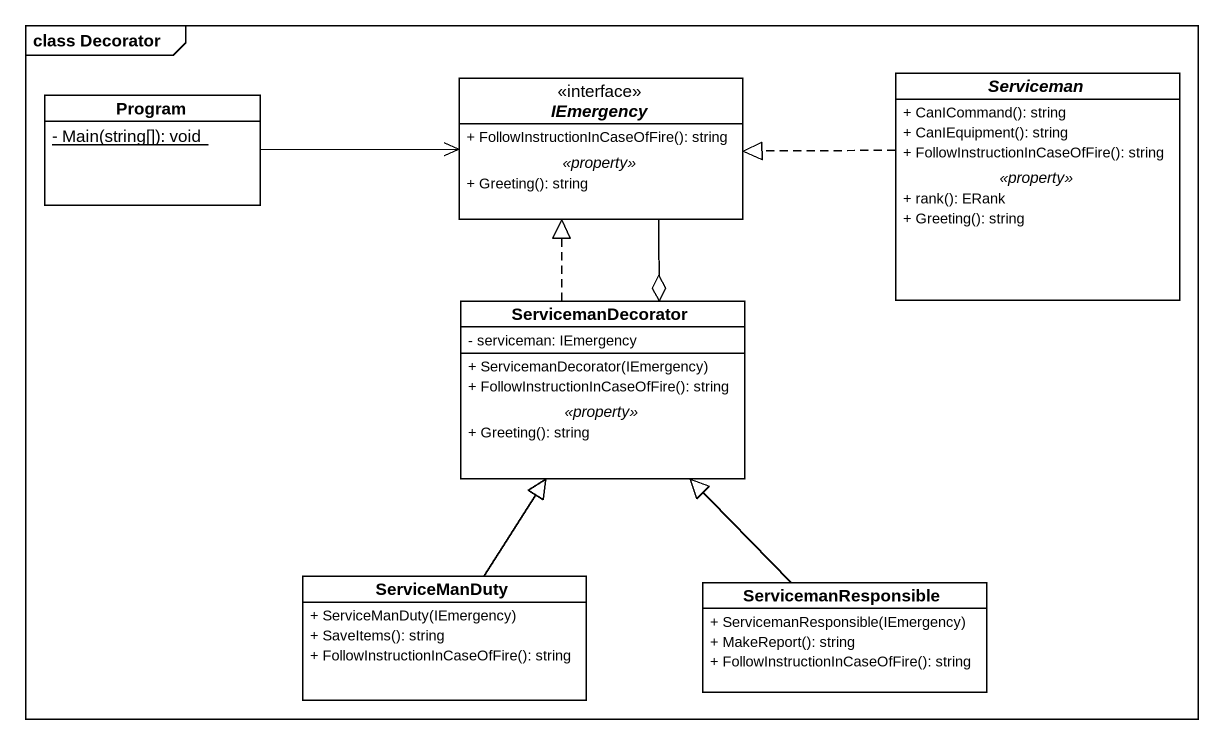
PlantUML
@startuml
mainframe class Decorator
hide circle
hide empty members
skinparam classAttributeIconSize 0
abstract class Serviceman {
  + CanICommand(): string
  + CanIEquipment(): string
  + FollowInstructionInCaseOfFire(): string
  .. <<property>> ..
  + rank(): ERank
  + Greeting(): string
}
class Program {
  {static} - Main(string[]): void
}
interface IEmergency {
  + FollowInstructionInCaseOfFire(): string
  .. <<property>> ..
  + Greeting(): string
}
class ServicemanDecorator {
  - serviceman: IEmergency
  --
  + ServicemanDecorator(IEmergency)
  + FollowInstructionInCaseOfFire(): string
  .. <<property>> ..
  + Greeting(): string
}
class ServiceManDuty {
  + ServiceManDuty(IEmergency)
  + SaveItems(): string
  + FollowInstructionInCaseOfFire(): string
}
class ServicemanResponsible {
  + ServicemanResponsible(IEmergency)
  + MakeReport(): string
  + FollowInstructionInCaseOfFire(): string
}
Serviceman .left.|> IEmergency
Program -right-> IEmergency
IEmergency --o ServicemanDecorator
ServicemanDecorator .up.|> IEmergency
ServiceManDuty -up-|> ServicemanDecorator
ServicemanResponsible -up-|> ServicemanDecorator
@enduml
